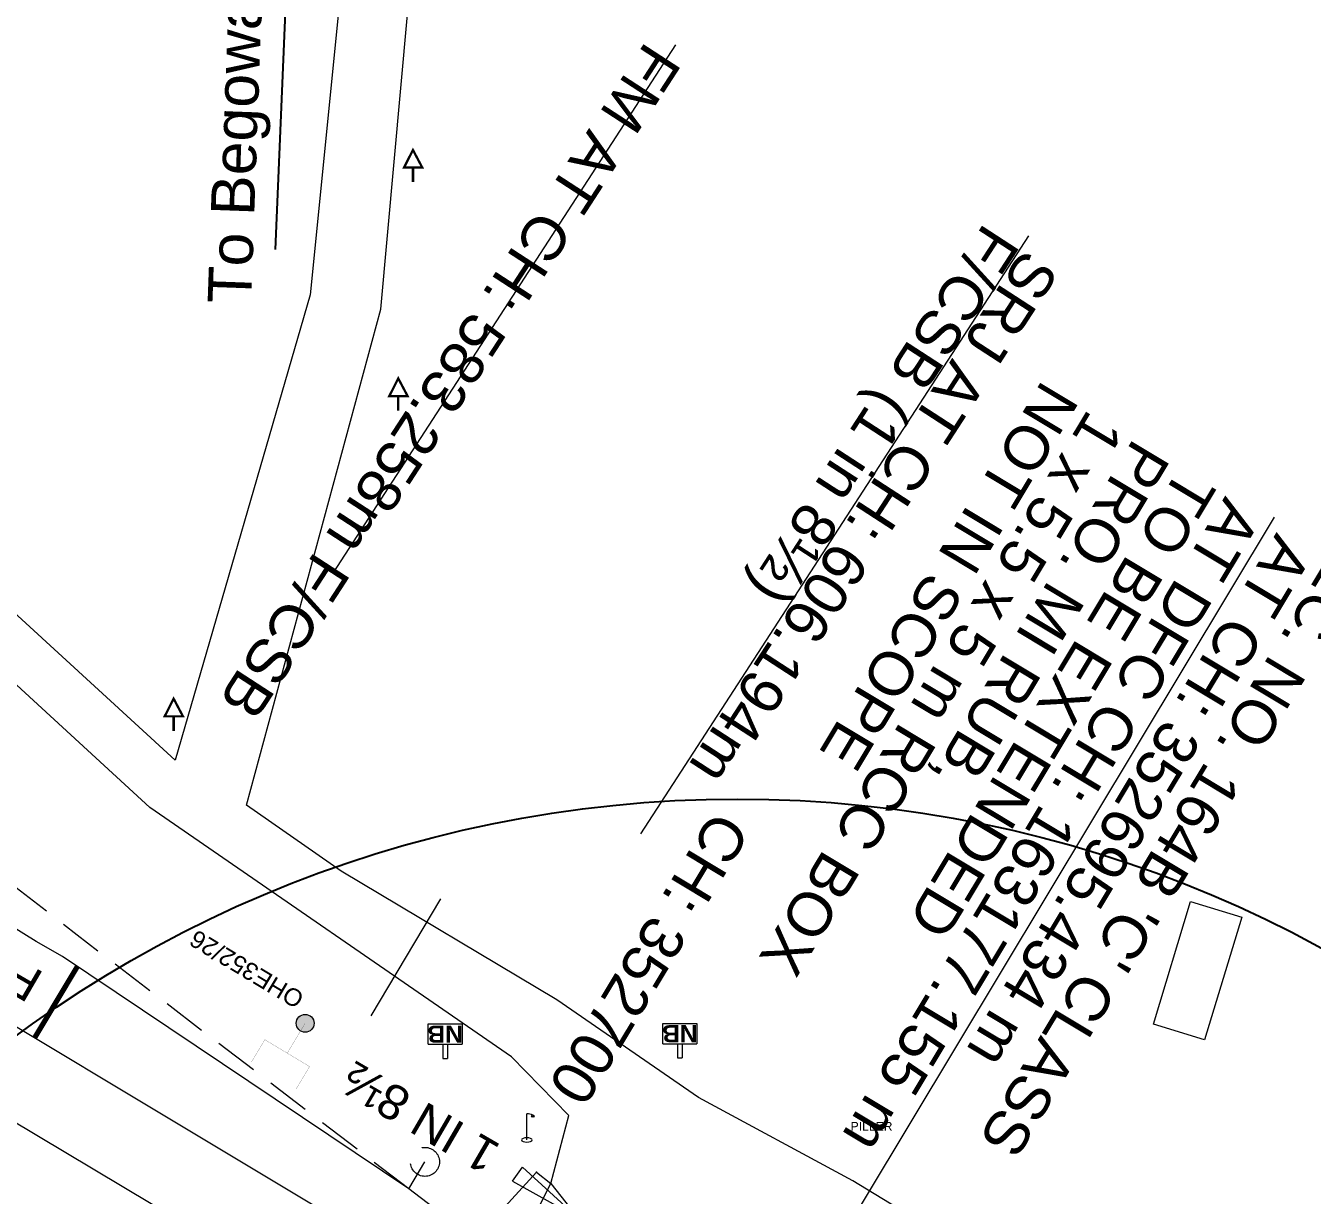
# Model space of a CAD drawing. Header units: metres. Extents: x 593168 to 611286, y 3401475 to 3412398.
# Drawn here: x 600349.7 to 600423.7, y 3408058.7 to 3408125.9 of the extents above; entities that cross this region are included whole.
import ezdxf
from ezdxf.enums import TextEntityAlignment as Align

# ---------------------------------------------------------------- set-up
doc = ezdxf.new("R2010")
doc.units = ezdxf.units.M
doc.header["$MEASUREMENT"] = 0
doc.linetypes.add('DASHED', pattern=[0.75, 0.5, -0.25])
for name, color, linetype, lineweight in [('Arch', 7, 'Continuous', 0), ("DORAHA STN. SRJ's", 251, 'Continuous', 0), ('Exg track', 7, 'Continuous', 0), ('Existing IR Chainage', 7, 'Continuous', 0), ('Existing IR Track', 143, 'Continuous', 0), ('Gate', 251, 'Continuous', 0), ('Lamp_Post', 251, 'Continuous', 0), ('LC DETAILS IN PLAN', 7, 'Continuous', 0), ('Name Board', 251, 'Continuous', 0), ('OHE MAST', 8, 'Continuous', 0), ('OHE MAST TEXT', 8, 'Continuous', 0), ('Pavers', 7, 'Continuous', 0), ('Shed', 251, 'Continuous', 0), ('Sign Board', 251, 'Continuous', 0), ('Subroad Edge', 34, 'Continuous', 0), ('Tbm Pillar', 251, 'Continuous', 0), ('Text1', 251, 'Continuous', 0)]:
    doc.layers.add(name, color=color, linetype=linetype, lineweight=lineweight)
doc.styles.add('NB', font='swissbo.ttf', dxfattribs={"height": 1.5})
doc.styles.get("Standard").update_dxf_attribs({"font": 'arial_0.ttf'})
doc.styles.add('Style-Arial', font='arial_0.ttf')
doc.dimstyles.new('ISO-25', dxfattribs={"dimtxt": 2.5, "dimasz": 2.5, "dimexe": 1.25, "dimexo": 0.625, "dimtad": 1, "dimtxsty": 'Standard', "dimcen": 2.5, "dimadec": 0, "dimazin": 0, "dimtfac": 1, "dimtmove": 0, "dimatfit": 3, "dimfxl": 1, "dimarcsym": 0})

# ---------------------------------------------------------------- blocks, each defined once
blk = doc.blocks.new('GT')
at = {"layer": 'Gate'}
for p, q in [((-0.5, -0.5), (-0.5, 0.5)), ((-0.5, 0.5), (0.5, -0.5)), ((0.5, 0.5), (0.5, -0.5))]:
    blk.add_line(p, q, dxfattribs=at)
blk.add_lwpolyline([(0.5, 0.5), (-0.5, -0.5)], dxfattribs=at)
blk = doc.blocks.new('LP')
for points in [[(0, 0), (0, 1.501)], [(0.252, 1.35), (0.436, 1.35)]]:
    blk.add_lwpolyline(points)
for centre, radius, start, end in [((0.066, 0.986), 0.519, 57.64249, 97.31648), ((0.344, 1.331), 0.094, 11.70118, 168.04763)]:
    blk.add_arc(centre, radius, start, end)
blk.add_ellipse((0.345, 1.357), major_axis=(0.0017, 0.0438), ratio=0.461056, start_param=1.74022, end_param=4.575836)
at = {"extrusion": (0, 0, -1)}
blk.add_ellipse((0, 0.005), major_axis=(0.308, 0), ratio=0.400495, dxfattribs=at)
blk = doc.blocks.new('NB')
for p, q in [((-0.976, 0.818), (-0.976, 1.983)), ((-0.976, 1.983), (0.976, 1.983)), ((0.976, 1.983), (0.976, 0.818)), ((-0.976, 0.818), (0.976, 0.818)), ((-0.132, 0.818), (-0.132, 0)), ((0.132, 0.818), (0.132, 0)), ((-0.132, 0), (0.132, 0))]:
    blk.add_line(p, q)
at = {"style": 'NB', "width": 1.025371}
blk.add_text('NB', height=0.9883, rotation=180, dxfattribs=at).set_placement((-0.005, 1.392), align=Align.MIDDLE)
blk = doc.blocks.new('TSB')
at = {"const_width": 0.132}
blk.add_lwpolyline([(-0.513, 0.837), (0.537, 0.837), (0, 1.851)], close=True, dxfattribs=at)
at = {"const_width": 0.142}
blk.add_lwpolyline([(0, 0.837), (0, 0)], dxfattribs=at)
blk = doc.blocks.new('OHE MAST')
h = blk.add_hatch(color=256)
h.dxf.hatch_style = 1
edge = h.paths.add_edge_path()
edge.add_arc((0, 0), 0.514, 0, 360)
at = {"const_width": 0.01}
for points in [[(1.5, 3.5), (1.5, 2), (-1.5, 2), (-1.5, 3.5)], [(0, 2), (0, 0)]]:
    blk.add_lwpolyline(points, dxfattribs=at)
blk.add_circle((0, 0), 0.514)

msp = doc.modelspace()

# ---------------------------------------------------------------- linework, layer by layer
at = {"color": 3}
msp.add_circle((600390.6607, 3408011.5029), 70, dxfattribs=at)
at = {"layer": 'Arch'}
msp.add_polyline3d([(600369.5992, 3408069.0472, 260.7867), (600373.6103, 3408075.7666, 260.5837)], dxfattribs=at)
at = {"layer": "DORAHA STN. SRJ's", "lineweight": 13, "flags": 128}
msp.add_lwpolyline([(600387.102, 3408124.837), (600367.3967, 3408094.4882)], dxfattribs=at)
at = {"layer": "DORAHA STN. SRJ's", "color": 88, "lineweight": 13, "flags": 128}
msp.add_lwpolyline([(600407.3907, 3408113.8678), (600385.0843, 3408079.513)], dxfattribs=at)
at = {"layer": 'Exg track', "const_width": 0.3}
msp.add_lwpolyline([(600352.7207, 3408071.8851), (600350.2513, 3408067.7651)], dxfattribs=at)
at = {"layer": 'Existing IR Track', "color": 88, "linetype": 'DASHED', "ltscale": 5}
msp.add_line((600371.7741, 3408059.102), (600372.6988, 3408060.6564), dxfattribs=at)
at = {"layer": 'Existing IR Track', "color": 88, "linetype": 'DASHED', "ltscale": 5, "flags": 128}
msp.add_lwpolyline([(600371.7741, 3408059.102), (600352.7103, 3408073.6753), (600351.4286, 3408074.6873), (600348.6872, 3408076.7912), (600341.272, 3408082.5498), (600311.4863, 3408102.3599), (600287.0632, 3408120.9234), (600260.655, 3408148.6428), (600249.3309, 3408163.1641), (600235.3453, 3408181.8862), (600218.1266, 3408202.5097), (600199.1191, 3408221.1831), (600188.3962, 3408229.5465), (600164.7737, 3408244.6274), (600138.4067, 3408260.3476), (600113.8224, 3408274.9741), (600086.4067, 3408291.3862), (600061.2619, 3408306.475), (600034.6374, 3408322.3375), (600016.572, 3408333.1355), (599985.9365, 3408351.4066), (599957.6168, 3408368.3825), (599953.3616, 3408370.9223)], dxfattribs=at)
at = {"layer": 'Existing IR Track', "flags": 128}
for points in [[(600371.7741, 3408059.102), (600351.8697, 3408072.4561), (600350.353, 3408073.3268), (600347.4907, 3408075.0847), (600339.4194, 3408079.9213), (600308.851, 3408097.9517), (600294.5571, 3408106.3447), (600292.5249, 3408107.5299), (600290.6416, 3408108.6556), (600271.5201, 3408120.04), (600254.0619, 3408130.3602), (600229.2081, 3408145.165), (600206.4063, 3408158.8602)], [(600771.9852, 3407809.7788), (600738.7427, 3407829.7062), (600705.6264, 3407849.4257), (600671.4491, 3407870.0453), (600638.552, 3407889.8818), (600606.873, 3407908.9974), (600584.4159, 3407922.6305), (600564.8022, 3407935.1631), (600537.0206, 3407953.0677), (600500.1394, 3407977.0439), (600479.8842, 3407989.8178), (600449.876, 3408008.1096), (600405.9148, 3408034.4547), (600386.1871, 3408046.2245), (600384.4007, 3408047.2822), (600381.721, 3408048.9093), (600369.5231, 3408056.2142), (600336.6831, 3408075.8974)], [(600603.9837, 3407904.817), (600581.2873, 3407918.8515), (600562.1568, 3407931.0482), (600547.6782, 3407940.4595), (600534.1571, 3407949.2484), (600515.4367, 3407961.4035), (600497.2823, 3407973.191), (600477.4503, 3407985.7347), (600465.4739, 3407993.1196), (600462.4868, 3407994.9412), (600460.3943, 3407996.2003), (600447.6138, 3408003.9579), (600431.5421, 3408013.6074), (600423.195, 3408018.6108), (600416.3602, 3408022.722), (600403.4873, 3408030.4193), (600396.7889, 3408034.4358), (600395.0423, 3408035.5148), (600392.6481, 3408036.9143), (600380.7522, 3408044.0006), (600366.9022, 3408052.3263), (600356.9694, 3408058.2514), (600334.0791, 3408071.906)], [(600405.9148, 3408034.4547), (600385.2815, 3408048.7389), (600383.1338, 3408050.423), (600371.7741, 3408059.102)]]:
    msp.add_lwpolyline(points, dxfattribs=at)
at = {"layer": 'Existing IR Track', "color": 88, "linetype": 'DASHED', "ltscale": 5}
msp.add_circle((600372.6988, 3408060.6564), 0.8325, dxfattribs=at)
at = {"layer": 'LC DETAILS IN PLAN', "lineweight": 13, "flags": 128}
msp.add_lwpolyline([(600372.186, 3408043.565), (600380.4622, 3408057.2521), (600392.7702, 3408049.846), (600421.5288, 3408097.6991)], dxfattribs=at)
at = {"layer": 'Pavers'}
msp.add_polyline3d([(600371.2968, 3408035.4995, 259.808), (600367.1847, 3408027.2262, 259.1912), (600364.2099, 3408019.3109, 259.0302), (600355.3304, 3408024.2534, 258.9102), (600362.1215, 3408029.8689, 259.1482), (600367.6792, 3408039.4141, 259.795), (600366.2657, 3408040.1587, 259.9359), (600372.8273, 3408053.1891, 259.605), (600379.1095, 3408060.0584, 259.2451), (600379.9313, 3408059.4183, 259.1712), (600383.9529, 3408054.3243, 259.3431)], close=True, dxfattribs=at)
for p in [(600379.11, 3408060.058, 259.245), (600379.929, 3408059.408, 259.172)]:
    msp.add_point(p, dxfattribs=at)
at = {"layer": 'Shed'}
msp.add_polyline3d([(600417.5149, 3408067.675, 259.731), (600414.5701, 3408068.5772, 259.769), (600416.7129, 3408075.6162, 259.0432), (600419.6577, 3408074.7141, 259.0052)], close=True, dxfattribs=at)
at = {"layer": 'Subroad Edge'}
for points in [[(600368.3276, 3408132.7017, 258.3963), (600366.1053, 3408110.4822, 258.4034), (600358.3422, 3408083.7346, 258.6723), (600333.9695, 3408106.0658, 258.5983), (600302.2929, 3408145.4931, 258.5044), (600293.487, 3408156.4086, 258.6553), (600223.3747, 3408226.4983, 258.7833), (600210.7312, 3408235.853, 258.8243), (600209.5668, 3408236.7547, 258.8503), (600202.4877, 3408241.9739, 258.7993), (600172.0147, 3408264.5688, 258.7093), (600168.2839, 3408267.27, 258.6563), (600166.1761, 3408270.401, 258.6223), (600165.9626, 3408288.2335, 258.4814)], [(600798.9934, 3407825.1183, 258.1305), (600724.4816, 3407868.5348, 258.0595), (600695.4321, 3407887.3, 258.0425), (600666.9406, 3407903.7812, 257.9925), (600640.3407, 3407920.1649, 257.8785), (600583.7849, 3407953.7552, 257.8156), (600571.7811, 3407960.2856, 258.0345), (600565.2274, 3407959.7897, 258.0885), (600556.7037, 3407961.5816, 257.9995), (600549.459, 3407965.4205, 258.0335), (600534.1874, 3407974.8464, 257.9865), (600512.1744, 3407988.3924, 257.3217), (600485.5193, 3408005.3692, 258.0315), (600460.2286, 3408020.875, 258.0945), (600435.457, 3408036.3322, 258.1095), (600397.2895, 3408059.5736, 258.5313), (600388.4166, 3408064.3593, 258.8682), (600380.2747, 3408069.9629, 258.7023), (600367.8768, 3408077.3617, 258.5363), (600362.4435, 3408081.1515, 258.5473), (600370.165, 3408109.6531, 258.3404), (600372.0775, 3408130.8266, 258.3291)], [(600379.0208, 3408057.5918, 259.3181), (600379.9313, 3408059.4183, 259.1712), (600380.9753, 3408063.3183, 258.8113), (600377.6719, 3408066.6901, 258.7173), (600356.8889, 3408081.0218, 258.7313), (600331.2988, 3408104.5269, 258.6403)]]:
    msp.add_polyline3d(points, dxfattribs=at)

# ---------------------------------------------------------------- block references
at = {"layer": 'Gate', "xscale": 8.517913610400921, "yscale": 0.9997078268772505, "zscale": 8.517913610400921, "rotation": 144.3120825948603}
msp.add_blockref('GT', (600381.4811, 3408057.459, 156.3202), dxfattribs=at)
at = {"layer": 'Lamp_Post', "xscale": 0.9997078269552191, "yscale": 0.9997078269552191, "zscale": 0.9997078269552191}
msp.add_blockref('LP', (600378.5543, 3408061.9133, 260.9676), dxfattribs=at)
at = {"layer": 'Name Board', "xscale": 0.9997078269552191, "yscale": 0.9997078269552191, "zscale": 0.9997078269552191}
for p in [(600373.8616, 3408066.5997, 259.2931), (600387.3531, 3408066.6283, 259.5351)]:
    msp.add_blockref('NB', p, dxfattribs=at)
at = {"layer": 'OHE MAST', "rotation": 149.0208306544456}
msp.add_blockref('OHE MAST', (600365.8117, 3408068.6183), dxfattribs=at)
at = {"layer": 'Sign Board', "xscale": 0.9997078269552191, "yscale": 0.9997078269552191, "zscale": 0.9997078269552191}
for p in [(600372.0074, 3408116.9506, 260.4958), (600371.1631, 3408103.8234, 260.0099), (600358.2508, 3408085.4199, 260.8167)]:
    msp.add_blockref('TSB', p, dxfattribs=at)

# ---------------------------------------------------------------- texts
at = {"layer": "DORAHA STN. SRJ's", "lineweight": 13, "char_height": 2.5, "attachment_point": 4, "rotation": 237.004561, "line_spacing_factor": 0.648, "style": 'Style-Arial'}
for s, insert, width in [('FM AT CH: 583.258m F/CSB', (600386.4493, 3408124.4436), 43.500385), ('{\\C88;SRJ AT CH: 606.194m F/CSB (1 in 8½)}', (600406.738, 3408113.4744), 37.461981)]:
    msp.add_mtext(s, dxfattribs=dict(at, insert=insert, width=width))
at = {"layer": 'Exg track'}
msp.add_text('FM', height=2, rotation=149.797857, dxfattribs=at).set_placement((600350.8738, 3408071.4818))
at = {"layer": 'Existing IR Chainage', "color": 7, "lineweight": 0, "insert": (600380.7699, 3408064.3608), "char_height": 2.5, "attachment_point": 6, "rotation": 238.963399, "line_spacing_factor": 0.60036, "style": 'Style-Arial'}
msp.add_mtext('CH: 352700', dxfattribs=at)
at = {"layer": 'Existing IR Track', "color": 88, "linetype": 'DASHED', "ltscale": 5}
msp.add_text('1 IN 8½', height=2, rotation=149.797857, dxfattribs=at).set_placement((600377.1387, 3408061.5908))
at = {"layer": 'LC DETAILS IN PLAN', "color": 10, "style": 'Style-Arial'}
for s, p in [('NOT IN SCOPE', (600408.2109, 3408105.6618)), ('1 x 5.5 x 5 m RCC BOX', (600410.8353, 3408103.9851)), ('PRO. MI RUB, ', (600413.4596, 3408102.3083)), ('TO BE EXTENDED', (600416.084, 3408100.6316)), ('AT DFC CH: 163177.155 m', (600418.7084, 3408098.9549))]:
    msp.add_text(s, height=2.5, rotation=239, dxfattribs=at).set_placement(p)
at = {"layer": 'LC DETAILS IN PLAN', "style": 'Style-Arial'}
for s, p in [('AT CH: 352695.434 m', (600421.6558, 3408096.8575)), ("LC. NO. 164B 'C' CLASS", (600424.5832, 3408095.3958))]:
    msp.add_text(s, height=2.5, rotation=239, dxfattribs=at).set_placement(p)
at = {"layer": 'OHE MAST TEXT'}
msp.add_text('OHE352/26', height=1, rotation=149, dxfattribs=at).set_placement((600365.8352, 3408070.2723, 260.931))
at = {"layer": 'Tbm Pillar'}
msp.add_text('PILLER', height=0.5, dxfattribs=at).set_placement((600397.166, 3408062.451, 258.495))
at = {"layer": 'Text1'}
msp.add_text('To Begowal', height=2.5, rotation=87.958675, dxfattribs=at).set_placement((600362.7027, 3408109.9419, 260.5337))

# ---------------------------------------------------------------- leaders
msp.add_leader([(600364.7838, 3408129.6885), (600364.0846, 3408113.0872)], dimstyle='ISO-25', override={"dimtxt": 3, "dimasz": 3, "dimgap": 0.625, "dimtad": 0, "dimdec": 3, "dimzin": 2, "dimtdec": 3}, dxfattribs=at)

doc.saveas('drawing.dxf')
